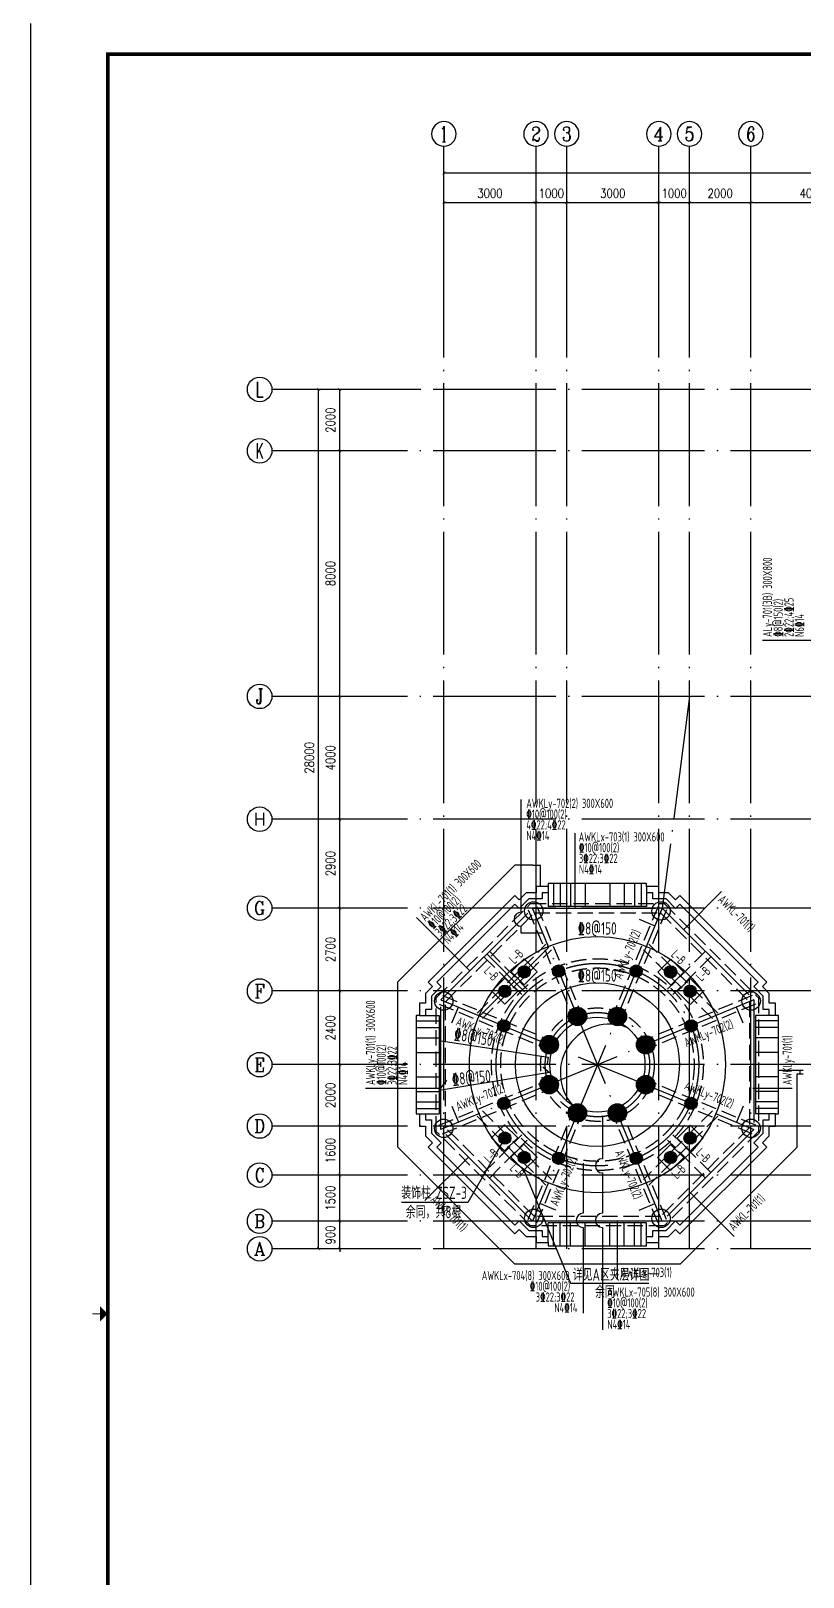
# Model space of a CAD drawing. Header units: millimetres. Extents: x 2998490 to 15040601, y 444546 to 7822218.
# Drawn here: x 14124817 to 14149969, y 7435141 to 7485518 of the extents above; entities that cross this region are included whole.
import ezdxf
from ezdxf.enums import TextEntityAlignment as Align

# ---------------------------------------------------------------- set-up
doc = ezdxf.new("R2010")
doc.units = ezdxf.units.MM
doc.header["$LTSCALE"] = 2000
doc.linetypes.add('DASH', pattern=[0.35, 0.25, -0.1])
doc.linetypes.add('DOTE', pattern=[2.42, 2, -0.2, 0.02, -0.2])
for name, color, linetype in [('3-AXIS', 3, 'Continuous'), ('3-AXIS_TEXT', 7, 'Continuous'), ('3-ban', 84, 'Continuous'), ('3-column-DOWN', 232, 'Continuous'), ('3-COLUMN-UP', 2, 'Continuous'), ('3-HATCH', 8, 'Continuous'), ('3-liang-rein-X', 54, 'Continuous'), ('3-liang-rein-Y', 130, 'Continuous'), ('3-liang-R截面-X', 50, 'Continuous'), ('3-liang-R截面-Y', 70, 'Continuous'), ('3-liang-s-1', 44, 'Continuous'), ('3-liang-xu', 120, 'DASH'), ('3-装饰线脚', 7, 'Continuous'), ('AXIS', 3, 'Continuous'), ('AXIS_TEXT', 7, 'Continuous'), ('DOTE', 9, 'DOTE'), ('图框', 7, 'Continuous')]:
    doc.layers.add(name, color=color, linetype=linetype)
doc.styles.add('_TCH_AXIS', font='COMPLEX', dxfattribs={"bigfont": 'GBCBIG'})
doc.styles.add('COMPLEX', font='COMPLEX')
doc.styles.add('DIM_FONT', font='SIMPLEX', dxfattribs={"width": 0.8, "bigfont": 'HZTXT'})
doc.styles.add('TSSD_Rein', font='Tssdeng.shx', dxfattribs={"width": 0.7, "bigfont": 'hztxt.shx'})
doc.dimstyles.new('DIMN100', dxfattribs={"dimtxt": 300, "dimasz": 100, "dimexe": 250, "dimexo": 300, "dimgap": 150, "dimtad": 1, "dimdec": 0, "dimzin": 0, "dimdsep": 46, "dimtxsty": 'DIM_FONT', "dimblk": 'ARCHTICK', "dimcen": 0.09, "dimclrt": 7, "dimazin": 2, "dimtfac": 1, "dimtdec": 0, "dimtix": 1, "dimtmove": 2, "dimatfit": 3, "dimldrblk": 'ARCHTICK', "dimfxl": 0, "dimtolj": 1, "dimtzin": 0, "dimarcsym": 0})

# ---------------------------------------------------------------- blocks, each defined once
blk = doc.blocks.new('TJAD_TK_A0')
at = {"layer": '图框'}
blk.add_line((973, -441.7), (973, 399.3), dxfattribs=at)
at = {"layer": '图框', "const_width": 1.2}
blk.add_lwpolyline([(2152, -431.7), (2152, 389.3), (998, 389.3), (998, -431.7)], close=True, dxfattribs=at)
at = {"layer": '图框', "const_width": 0.3}
blk.add_lwpolyline([(995.5, -21.2), (993, -21.2)], dxfattribs=at)
at = {"layer": '图框'}
blk.add_solid([(995.5, -23.7), (995.5, -18.7), (998, -21.2)], dxfattribs=at)
blk = doc.blocks.new('_ArchTick')
at = {"color": 0, "linetype": 'ByBlock', "const_width": 0.15}
blk.add_lwpolyline([(-0.5, -0.5), (0.5, 0.5)], dxfattribs=at)
blk = doc.blocks.new('*D532')
at = {"layer": 'AXIS', "color": 0, "lineweight": -2}
for p, q in [((14134875, 7446737), (14134875, 7446837)), ((14136576, 7446737), (14134625, 7446737)), ((14134875, 7445837), (14134875, 7446737)), ((14136576, 7445837), (14134625, 7445837)), ((14134875, 7445837), (14134875, 7445737))]:
    blk.add_line(p, q, dxfattribs=at)
at = {"layer": 'Defpoints', "color": 0}
for p in [(14134875, 7446737), (14136876, 7446737), (14136876, 7445837)]:
    blk.add_point(p, dxfattribs=at)
at = {"layer": 'AXIS', "color": 0, "lineweight": -2, "xscale": 100, "yscale": 100, "zscale": 100}
for p, rotation in [((14134875, 7446737), 270), ((14134875, 7445837), 90)]:
    blk.add_blockref('_ArchTick', p, dxfattribs=dict(at, rotation=rotation))
at = {"layer": 'AXIS', "color": 7, "insert": (14134575, 7446287), "char_height": 300, "attachment_point": 5, "rotation": 90, "style": 'DIM_FONT'}
blk.add_mtext('\\A1;900', dxfattribs=at)
blk = doc.blocks.new('*D533')
at = {"layer": 'AXIS', "color": 0, "lineweight": -2}
for p, q in [((14136576, 7448237), (14134625, 7448237)), ((14134875, 7446737), (14134875, 7448237)), ((14136576, 7446737), (14134625, 7446737))]:
    blk.add_line(p, q, dxfattribs=at)
at = {"layer": 'Defpoints', "color": 0}
for p in [(14134875, 7448237), (14136876, 7448237), (14136876, 7446737)]:
    blk.add_point(p, dxfattribs=at)
at = {"layer": 'AXIS', "color": 0, "lineweight": -2, "xscale": 100, "yscale": 100, "zscale": 100}
for p, rotation in [((14134875, 7448237), 90), ((14134875, 7446737), 270)]:
    blk.add_blockref('_ArchTick', p, dxfattribs=dict(at, rotation=rotation))
at = {"layer": 'AXIS', "color": 7, "insert": (14134575, 7447487), "char_height": 300, "attachment_point": 5, "rotation": 90, "style": 'DIM_FONT'}
blk.add_mtext('\\A1;1500', dxfattribs=at)
blk = doc.blocks.new('*D534')
at = {"layer": 'AXIS', "color": 0, "lineweight": -2}
for p, q in [((14136576, 7449837), (14134625, 7449837)), ((14134875, 7448237), (14134875, 7449837)), ((14136576, 7448237), (14134625, 7448237))]:
    blk.add_line(p, q, dxfattribs=at)
at = {"layer": 'Defpoints', "color": 0}
for p in [(14134875, 7449837), (14136876, 7449837), (14136876, 7448237)]:
    blk.add_point(p, dxfattribs=at)
at = {"layer": 'AXIS', "color": 0, "lineweight": -2, "xscale": 100, "yscale": 100, "zscale": 100}
for p, rotation in [((14134875, 7449837), 90), ((14134875, 7448237), 270)]:
    blk.add_blockref('_ArchTick', p, dxfattribs=dict(at, rotation=rotation))
at = {"layer": 'AXIS', "color": 7, "insert": (14134575, 7449037), "char_height": 300, "attachment_point": 5, "rotation": 90, "style": 'DIM_FONT'}
blk.add_mtext('\\A1;1600', dxfattribs=at)
blk = doc.blocks.new('*D535')
at = {"layer": 'AXIS', "color": 0, "lineweight": -2}
for p, q in [((14136576, 7451837), (14134625, 7451837)), ((14134875, 7449837), (14134875, 7451837)), ((14136576, 7449837), (14134625, 7449837))]:
    blk.add_line(p, q, dxfattribs=at)
at = {"layer": 'Defpoints', "color": 0}
for p in [(14134875, 7451837), (14136876, 7451837), (14136876, 7449837)]:
    blk.add_point(p, dxfattribs=at)
at = {"layer": 'AXIS', "color": 0, "lineweight": -2, "xscale": 100, "yscale": 100, "zscale": 100}
for p, rotation in [((14134875, 7451837), 90), ((14134875, 7449837), 270)]:
    blk.add_blockref('_ArchTick', p, dxfattribs=dict(at, rotation=rotation))
at = {"layer": 'AXIS', "color": 7, "insert": (14134575, 7450837), "char_height": 300, "attachment_point": 5, "rotation": 90, "style": 'DIM_FONT'}
blk.add_mtext('\\A1;2000', dxfattribs=at)
blk = doc.blocks.new('*D536')
at = {"layer": 'AXIS', "color": 0, "lineweight": -2}
for p, q in [((14136576, 7454237), (14134625, 7454237)), ((14134875, 7451837), (14134875, 7454237)), ((14136576, 7451837), (14134625, 7451837))]:
    blk.add_line(p, q, dxfattribs=at)
at = {"layer": 'Defpoints', "color": 0}
for p in [(14134875, 7454237), (14136876, 7454237), (14136876, 7451837)]:
    blk.add_point(p, dxfattribs=at)
at = {"layer": 'AXIS', "color": 0, "lineweight": -2, "xscale": 100, "yscale": 100, "zscale": 100}
for p, rotation in [((14134875, 7454237), 90), ((14134875, 7451837), 270)]:
    blk.add_blockref('_ArchTick', p, dxfattribs=dict(at, rotation=rotation))
at = {"layer": 'AXIS', "color": 7, "insert": (14134575, 7453037), "char_height": 300, "attachment_point": 5, "rotation": 90, "style": 'DIM_FONT'}
blk.add_mtext('\\A1;2400', dxfattribs=at)
blk = doc.blocks.new('*D537')
at = {"layer": 'AXIS', "color": 0, "lineweight": -2}
for p, q in [((14136576, 7456937), (14134625, 7456937)), ((14134875, 7454237), (14134875, 7456937)), ((14136576, 7454237), (14134625, 7454237))]:
    blk.add_line(p, q, dxfattribs=at)
at = {"layer": 'Defpoints', "color": 0}
for p in [(14134875, 7456937), (14136876, 7456937), (14136876, 7454237)]:
    blk.add_point(p, dxfattribs=at)
at = {"layer": 'AXIS', "color": 0, "lineweight": -2, "xscale": 100, "yscale": 100, "zscale": 100}
for p, rotation in [((14134875, 7456937), 90), ((14134875, 7454237), 270)]:
    blk.add_blockref('_ArchTick', p, dxfattribs=dict(at, rotation=rotation))
at = {"layer": 'AXIS', "color": 7, "insert": (14134575, 7455587), "char_height": 300, "attachment_point": 5, "rotation": 90, "style": 'DIM_FONT'}
blk.add_mtext('\\A1;2700', dxfattribs=at)
blk = doc.blocks.new('*D538')
at = {"layer": 'AXIS', "color": 0, "lineweight": -2}
for p, q in [((14136576, 7459837), (14134625, 7459837)), ((14134875, 7456937), (14134875, 7459837)), ((14136576, 7456937), (14134625, 7456937))]:
    blk.add_line(p, q, dxfattribs=at)
at = {"layer": 'Defpoints', "color": 0}
for p in [(14134875, 7459837), (14136876, 7459837), (14136876, 7456937)]:
    blk.add_point(p, dxfattribs=at)
at = {"layer": 'AXIS', "color": 0, "lineweight": -2, "xscale": 100, "yscale": 100, "zscale": 100}
for p, rotation in [((14134875, 7459837), 90), ((14134875, 7456937), 270)]:
    blk.add_blockref('_ArchTick', p, dxfattribs=dict(at, rotation=rotation))
at = {"layer": 'AXIS', "color": 7, "insert": (14134575, 7458387), "char_height": 300, "attachment_point": 5, "rotation": 90, "style": 'DIM_FONT'}
blk.add_mtext('\\A1;2900', dxfattribs=at)
blk = doc.blocks.new('*D539')
at = {"layer": 'AXIS', "color": 0, "lineweight": -2}
for p, q in [((14136576, 7463837), (14134625, 7463837)), ((14134875, 7459837), (14134875, 7463837)), ((14136576, 7459837), (14134625, 7459837))]:
    blk.add_line(p, q, dxfattribs=at)
at = {"layer": 'Defpoints', "color": 0}
for p in [(14134875, 7463837), (14136876, 7463837), (14136876, 7459837)]:
    blk.add_point(p, dxfattribs=at)
at = {"layer": 'AXIS', "color": 0, "lineweight": -2, "xscale": 100, "yscale": 100, "zscale": 100}
for p, rotation in [((14134875, 7463837), 90), ((14134875, 7459837), 270)]:
    blk.add_blockref('_ArchTick', p, dxfattribs=dict(at, rotation=rotation))
at = {"layer": 'AXIS', "color": 7, "insert": (14134575, 7461837), "char_height": 300, "attachment_point": 5, "rotation": 90, "style": 'DIM_FONT'}
blk.add_mtext('\\A1;4000', dxfattribs=at)
blk = doc.blocks.new('*D540')
at = {"layer": 'AXIS', "color": 0, "lineweight": -2}
for p, q in [((14137488, 7473837), (14133937, 7473837)), ((14134187, 7445837), (14134187, 7473837)), ((14137488, 7445837), (14133937, 7445837))]:
    blk.add_line(p, q, dxfattribs=at)
at = {"layer": 'Defpoints', "color": 0}
for p in [(14134187, 7473837), (14137788, 7473837), (14137788, 7445837)]:
    blk.add_point(p, dxfattribs=at)
at = {"layer": 'AXIS', "color": 0, "lineweight": -2, "xscale": 100, "yscale": 100, "zscale": 100}
for p, rotation in [((14134187, 7473837), 90), ((14134187, 7445837), 270)]:
    blk.add_blockref('_ArchTick', p, dxfattribs=dict(at, rotation=rotation))
at = {"layer": 'AXIS', "color": 7, "insert": (14133887, 7461834), "char_height": 300, "attachment_point": 5, "rotation": 90, "style": 'DIM_FONT'}
blk.add_mtext('\\A1;28000', dxfattribs=at)
blk = doc.blocks.new('_AXISO')
blk.add_circle((0, 0), 0.5)
at = {"layer": '3-AXIS_TEXT', "style": 'COMPLEX', "width": 1.041667}
blk.add_attdef('A', text='', height=0.56, dxfattribs=at).set_placement((-0.25, -0.28), (0.25, -0.28), align=Align.FIT)
blk = doc.blocks.new('*D541')
at = {"layer": 'AXIS', "color": 0, "lineweight": -2}
for p, q in [((14136576, 7471837), (14134625, 7471837)), ((14134875, 7463837), (14134875, 7471837)), ((14136576, 7463837), (14134625, 7463837))]:
    blk.add_line(p, q, dxfattribs=at)
at = {"layer": 'Defpoints', "color": 0}
for p in [(14134875, 7471837), (14136876, 7471837), (14136876, 7463837)]:
    blk.add_point(p, dxfattribs=at)
at = {"layer": 'AXIS', "color": 0, "lineweight": -2, "xscale": 100, "yscale": 100, "zscale": 100}
for p, rotation in [((14134875, 7471837), 90), ((14134875, 7463837), 270)]:
    blk.add_blockref('_ArchTick', p, dxfattribs=dict(at, rotation=rotation))
at = {"layer": 'AXIS', "color": 7, "insert": (14134575, 7467837), "char_height": 300, "attachment_point": 5, "rotation": 90, "style": 'DIM_FONT'}
blk.add_mtext('\\A1;8000', dxfattribs=at)
blk = doc.blocks.new('*D542')
at = {"layer": 'AXIS', "color": 0, "lineweight": -2}
for p, q in [((14136576, 7473837), (14134625, 7473837)), ((14134875, 7471837), (14134875, 7473837)), ((14136576, 7471837), (14134625, 7471837))]:
    blk.add_line(p, q, dxfattribs=at)
at = {"layer": 'Defpoints', "color": 0}
for p in [(14134875, 7473837), (14136876, 7473837), (14136876, 7471837)]:
    blk.add_point(p, dxfattribs=at)
at = {"layer": 'AXIS', "color": 0, "lineweight": -2, "xscale": 100, "yscale": 100, "zscale": 100}
for p, rotation in [((14134875, 7473837), 90), ((14134875, 7471837), 270)]:
    blk.add_blockref('_ArchTick', p, dxfattribs=dict(at, rotation=rotation))
at = {"layer": 'AXIS', "color": 7, "insert": (14134575, 7472837), "char_height": 300, "attachment_point": 5, "rotation": 90, "style": 'DIM_FONT'}
blk.add_mtext('\\A1;2000', dxfattribs=at)
blk = doc.blocks.new('*D543')
at = {"layer": 'AXIS', "color": 0, "lineweight": -2}
for p, q in [((14138270, 7475769), (14138270, 7480177)), ((14141270, 7475769), (14141270, 7480177)), ((14138270, 7479927), (14141270, 7479927))]:
    blk.add_line(p, q, dxfattribs=at)
at = {"layer": 'Defpoints', "color": 0}
for p in [(14141270, 7479927), (14138270, 7475469), (14141270, 7475469)]:
    blk.add_point(p, dxfattribs=at)
at = {"layer": 'AXIS', "color": 0, "lineweight": -2, "xscale": 100, "yscale": 100, "zscale": 100, "rotation": 180}
blk.add_blockref('_ArchTick', (14138270, 7479927), dxfattribs=at)
at = {"layer": 'AXIS', "color": 0, "lineweight": -2, "xscale": 100, "yscale": 100, "zscale": 100}
blk.add_blockref('_ArchTick', (14141270, 7479927), dxfattribs=at)
at = {"layer": 'AXIS', "color": 7, "insert": (14139770, 7480227), "char_height": 300, "attachment_point": 5, "style": 'DIM_FONT'}
blk.add_mtext('\\A1;3000', dxfattribs=at)
blk = doc.blocks.new('*D544')
at = {"layer": 'AXIS', "color": 0, "lineweight": -2}
for p, q in [((14141270, 7475769), (14141270, 7480177)), ((14142270, 7475769), (14142270, 7480177)), ((14141270, 7479927), (14141170, 7479927)), ((14141270, 7479927), (14142270, 7479927)), ((14142270, 7479927), (14142370, 7479927))]:
    blk.add_line(p, q, dxfattribs=at)
at = {"layer": 'Defpoints', "color": 0}
for p in [(14142270, 7479927), (14141270, 7475469), (14142270, 7475469)]:
    blk.add_point(p, dxfattribs=at)
at = {"layer": 'AXIS', "color": 0, "lineweight": -2, "xscale": 100, "yscale": 100, "zscale": 100}
blk.add_blockref('_ArchTick', (14141270, 7479927), dxfattribs=at)
at = {"layer": 'AXIS', "color": 0, "lineweight": -2, "xscale": 100, "yscale": 100, "zscale": 100, "rotation": 180}
blk.add_blockref('_ArchTick', (14142270, 7479927), dxfattribs=at)
at = {"layer": 'AXIS', "color": 7, "insert": (14141770, 7480227), "char_height": 300, "attachment_point": 5, "style": 'DIM_FONT'}
blk.add_mtext('\\A1;1000', dxfattribs=at)
blk = doc.blocks.new('*D545')
at = {"layer": 'AXIS', "color": 0, "lineweight": -2}
for p, q in [((14142270, 7475769), (14142270, 7480177)), ((14145271, 7475769), (14145271, 7480177)), ((14142270, 7479927), (14145271, 7479927))]:
    blk.add_line(p, q, dxfattribs=at)
at = {"layer": 'Defpoints', "color": 0}
for p in [(14145271, 7479927), (14142270, 7475469), (14145271, 7475469)]:
    blk.add_point(p, dxfattribs=at)
at = {"layer": 'AXIS', "color": 0, "lineweight": -2, "xscale": 100, "yscale": 100, "zscale": 100, "rotation": 180}
blk.add_blockref('_ArchTick', (14142270, 7479927), dxfattribs=at)
at = {"layer": 'AXIS', "color": 0, "lineweight": -2, "xscale": 100, "yscale": 100, "zscale": 100}
blk.add_blockref('_ArchTick', (14145271, 7479927), dxfattribs=at)
at = {"layer": 'AXIS', "color": 7, "insert": (14143771, 7480227), "char_height": 300, "attachment_point": 5, "style": 'DIM_FONT'}
blk.add_mtext('\\A1;3000', dxfattribs=at)
blk = doc.blocks.new('*D546')
at = {"layer": 'AXIS', "color": 0, "lineweight": -2}
for p, q in [((14145271, 7475769), (14145271, 7480177)), ((14146270, 7475769), (14146270, 7480177)), ((14145271, 7479927), (14145171, 7479927)), ((14145271, 7479927), (14146270, 7479927)), ((14146270, 7479927), (14146370, 7479927))]:
    blk.add_line(p, q, dxfattribs=at)
at = {"layer": 'Defpoints', "color": 0}
for p in [(14146270, 7479927), (14145271, 7475469), (14146270, 7475469)]:
    blk.add_point(p, dxfattribs=at)
at = {"layer": 'AXIS', "color": 0, "lineweight": -2, "xscale": 100, "yscale": 100, "zscale": 100}
blk.add_blockref('_ArchTick', (14145271, 7479927), dxfattribs=at)
at = {"layer": 'AXIS', "color": 0, "lineweight": -2, "xscale": 100, "yscale": 100, "zscale": 100, "rotation": 180}
blk.add_blockref('_ArchTick', (14146270, 7479927), dxfattribs=at)
at = {"layer": 'AXIS', "color": 7, "insert": (14145771, 7480227), "char_height": 300, "attachment_point": 5, "style": 'DIM_FONT'}
blk.add_mtext('\\A1;1000', dxfattribs=at)
blk = doc.blocks.new('*D547')
at = {"layer": 'AXIS', "color": 0, "lineweight": -2}
for p, q in [((14146270, 7475769), (14146270, 7480177)), ((14148270, 7475769), (14148270, 7480177)), ((14146270, 7479927), (14148270, 7479927))]:
    blk.add_line(p, q, dxfattribs=at)
at = {"layer": 'Defpoints', "color": 0}
for p in [(14148270, 7479927), (14146270, 7475469), (14148270, 7475469)]:
    blk.add_point(p, dxfattribs=at)
at = {"layer": 'AXIS', "color": 0, "lineweight": -2, "xscale": 100, "yscale": 100, "zscale": 100, "rotation": 180}
blk.add_blockref('_ArchTick', (14146270, 7479927), dxfattribs=at)
at = {"layer": 'AXIS', "color": 0, "lineweight": -2, "xscale": 100, "yscale": 100, "zscale": 100}
blk.add_blockref('_ArchTick', (14148270, 7479927), dxfattribs=at)
at = {"layer": 'AXIS', "color": 7, "insert": (14147270, 7480227), "char_height": 300, "attachment_point": 5, "style": 'DIM_FONT'}
blk.add_mtext('\\A1;2000', dxfattribs=at)
blk = doc.blocks.new('*D548')
at = {"layer": 'AXIS', "color": 0, "lineweight": -2}
for p, q in [((14148270, 7475769), (14148270, 7480177)), ((14152270, 7475769), (14152270, 7480177)), ((14148270, 7479927), (14152270, 7479927))]:
    blk.add_line(p, q, dxfattribs=at)
at = {"layer": 'Defpoints', "color": 0}
for p in [(14152270, 7479927), (14148270, 7475469), (14152270, 7475469)]:
    blk.add_point(p, dxfattribs=at)
at = {"layer": 'AXIS', "color": 0, "lineweight": -2, "xscale": 100, "yscale": 100, "zscale": 100, "rotation": 180}
blk.add_blockref('_ArchTick', (14148270, 7479927), dxfattribs=at)
at = {"layer": 'AXIS', "color": 0, "lineweight": -2, "xscale": 100, "yscale": 100, "zscale": 100}
blk.add_blockref('_ArchTick', (14152270, 7479927), dxfattribs=at)
at = {"layer": 'AXIS', "color": 7, "insert": (14150270, 7480227), "char_height": 300, "attachment_point": 5, "style": 'DIM_FONT'}
blk.add_mtext('\\A1;4000', dxfattribs=at)
blk = doc.blocks.new('*D557')
at = {"layer": 'AXIS', "color": 0, "lineweight": -2}
for p, q in [((14138270, 7476070), (14138270, 7481142)), ((14214520, 7476070), (14214520, 7481142)), ((14138270, 7480892), (14214520, 7480892))]:
    blk.add_line(p, q, dxfattribs=at)
at = {"layer": 'Defpoints', "color": 0}
for p in [(14214520, 7480892), (14138270, 7475770), (14214520, 7475770)]:
    blk.add_point(p, dxfattribs=at)
at = {"layer": 'AXIS', "color": 0, "lineweight": -2, "xscale": 100, "yscale": 100, "zscale": 100, "rotation": 180}
blk.add_blockref('_ArchTick', (14138270, 7480892), dxfattribs=at)
at = {"layer": 'AXIS', "color": 0, "lineweight": -2, "xscale": 100, "yscale": 100, "zscale": 100}
blk.add_blockref('_ArchTick', (14214520, 7480892), dxfattribs=at)
at = {"layer": 'AXIS', "color": 7, "insert": (14180271, 7481192), "char_height": 300, "attachment_point": 5, "style": 'DIM_FONT'}
blk.add_mtext('\\A1;76250', dxfattribs=at)

msp = doc.modelspace()

# ---------------------------------------------------------------- hatches: boundary and pattern name
at = {"layer": '3-HATCH'}
h = msp.add_hatch(color=256, dxfattribs=at)
edge = h.paths.add_edge_path()
edge.add_arc((14140885, 7454858.6), 200, 0, 360)
h = msp.add_hatch(color=256, dxfattribs=at)
edge = h.paths.add_edge_path()
edge.add_arc((14142007.7, 7454885.5), 200, 0, 360)
h = msp.add_hatch(color=256, dxfattribs=at)
edge = h.paths.add_edge_path()
edge.add_arc((14144533.2, 7454885.6), 200, 0, 360)
h = msp.add_hatch(color=256, dxfattribs=at)
edge = h.paths.add_edge_path()
edge.add_arc((14145656, 7454858.6), 200, 0, 360)
h = msp.add_hatch(color=256, dxfattribs=at)
edge = h.paths.add_edge_path()
edge.add_arc((14140254, 7454228.9), 200, 0, 360)
h = msp.add_hatch(color=256, dxfattribs=at)
edge = h.paths.add_edge_path()
edge.add_arc((14146287.1, 7454228.9), 200, 0, 360)
h = msp.add_hatch(color=256, dxfattribs=at)
edge = h.paths.add_edge_path()
edge.add_arc((14142620.2, 7453406.7), 300, 0, 360)
h = msp.add_hatch(color=256, dxfattribs=at)
edge = h.paths.add_edge_path()
edge.add_arc((14143920.9, 7453406.8), 300, 0, 360)
h = msp.add_hatch(color=256, dxfattribs=at)
edge = h.paths.add_edge_path()
edge.add_arc((14140220.9, 7453098.7), 200, 0, 360)
h = msp.add_hatch(color=256, dxfattribs=at)
edge = h.paths.add_edge_path()
edge.add_arc((14146319.2, 7453100), 200, 0, 360)
h = msp.add_hatch(color=256, dxfattribs=at)
edge = h.paths.add_edge_path()
edge.add_arc((14141699.3, 7452487.5), 300, 0, 360)
h = msp.add_hatch(color=256, dxfattribs=at)
edge = h.paths.add_edge_path()
edge.add_arc((14144841.5, 7452486.6), 300, 0, 360)
h = msp.add_hatch(color=256, dxfattribs=at)
edge = h.paths.add_edge_path()
edge.add_arc((14141699.1, 7451185.3), 300, 0, 360)
h = msp.add_hatch(color=256, dxfattribs=at)
edge = h.paths.add_edge_path()
edge.add_arc((14144841.7, 7451184.9), 300, 0, 360)
h = msp.add_hatch(color=256, dxfattribs=at)
edge = h.paths.add_edge_path()
edge.add_arc((14140220.7, 7450573.6), 200, 0, 360)
h = msp.add_hatch(color=256, dxfattribs=at)
edge = h.paths.add_edge_path()
edge.add_arc((14142619.9, 7450264.5), 300, 0, 360)
h = msp.add_hatch(color=256, dxfattribs=at)
edge = h.paths.add_edge_path()
edge.add_arc((14143921.8, 7450264.4), 300, 0, 360)
h = msp.add_hatch(color=256, dxfattribs=at)
edge = h.paths.add_edge_path()
edge.add_arc((14146320.1, 7450573.9), 200, 0, 360)
h = msp.add_hatch(color=256, dxfattribs=at)
edge = h.paths.add_edge_path()
edge.add_arc((14140254, 7449444.4), 200, 0, 360)
h = msp.add_hatch(color=256, dxfattribs=at)
edge = h.paths.add_edge_path()
edge.add_arc((14146287.1, 7449444.4), 200, 0, 360)
h = msp.add_hatch(color=256, dxfattribs=at)
edge = h.paths.add_edge_path()
edge.add_arc((14140885, 7448814.8), 200, 0, 360)
h = msp.add_hatch(color=256, dxfattribs=at)
edge = h.paths.add_edge_path()
edge.add_arc((14142007, 7448786.8), 200, 0, 360)
h = msp.add_hatch(color=256, dxfattribs=at)
edge = h.paths.add_edge_path()
edge.add_arc((14144533.7, 7448786.7), 200, 0, 360)
h = msp.add_hatch(color=256, dxfattribs=at)
edge = h.paths.add_edge_path()
edge.add_arc((14145656, 7448814.8), 200, 0, 360)

# ---------------------------------------------------------------- linework, layer by layer
at = {"layer": '3-AXIS', "color": 15, "linetype": 'DOTE'}
for p, q in [((14138270.3, 7445836.7), (14138270.3, 7475768.9)), ((14141269.9, 7445836.7), (14141269.9, 7475768.9)), ((14142270.3, 7445836.7), (14142270.3, 7475768.9)), ((14145270.8, 7445836.7), (14145270.8, 7475768.9)), ((14146270.3, 7445836.7), (14146270.3, 7475768.9)), ((14148270.3, 7445836.7), (14148270.3, 7475768.9)), ((14214520.3, 7473836.7), (14134833, 7473836.7)), ((14214520.3, 7471836.7), (14134833, 7471836.7)), ((14214520.3, 7463836.7), (14134833, 7463836.7)), ((14146270.3, 7463836.7), (14145382.3, 7456936.1)), ((14214520.3, 7459836.7), (14134833, 7459836.7)), ((14214520.3, 7456936.7), (14134833, 7456936.7)), ((14214520.3, 7454236.7), (14134833, 7454236.7)), ((14214520.3, 7451836.7), (14134833, 7451836.7)), ((14214520.3, 7449836.7), (14134833, 7449836.7)), ((14214520.3, 7448236.7), (14134833, 7448236.7)), ((14214520.3, 7446736.7), (14134833, 7446736.7)), ((14214520.3, 7445836.7), (14134833, 7445836.7))]:
    msp.add_line(p, q, dxfattribs=at)
at = {"layer": '3-ban'}
for p, q in [((14140254, 7449444.4), (14139043.9, 7447350.5)), ((14140878.3, 7448395.9), (14142388.6, 7444717.3)), ((14139043.9, 7447350.5), (14136889.5, 7447350.5)), ((14142388.6, 7444717.3), (14144949.2, 7444717.3))]:
    msp.add_line(p, q, dxfattribs=at)
at = {"layer": '3-ban', "color": 1}
for points in [[(14138120.5, 7452236.9), (14138177.6, 7452611.7), (14141666.3, 7452080.8), (14141633.5, 7451865.1)], [(14141497.5, 7451765.3), (14141709.3, 7451582.6), (14138120.5, 7450998.6), (14138365, 7451326.5)]]:
    msp.add_lwpolyline(points, dxfattribs=at)
for radius in [4171, 2671]:
    msp.add_circle((14143270.5, 7451836.7), radius, dxfattribs=at)
at = {"layer": '3-column-DOWN'}
for centre in [(14141196.3, 7456844.3), (14145344.8, 7456844.3), (14138262.9, 7453910.9), (14148278.1, 7453910.9), (14138262.9, 7449762.5), (14148278.1, 7449762.5), (14141196.3, 7446829.1), (14145344.8, 7446829.1)]:
    msp.add_circle(centre, 300, dxfattribs=at)
at = {"layer": '3-COLUMN-UP'}
for centre, radius in [((14142007.7, 7454885.5), 200), ((14144533.2, 7454885.6), 200), ((14142620.2, 7453406.7), 300), ((14143920.9, 7453406.8), 300), ((14140220.9, 7453098.7), 200), ((14146319.2, 7453100), 200), ((14141699.3, 7452487.5), 300), ((14144841.5, 7452486.6), 300), ((14141699.1, 7451185.3), 300), ((14144841.7, 7451184.9), 300), ((14140220.7, 7450573.6), 200), ((14142619.9, 7450264.5), 300), ((14143921.8, 7450264.4), 300), ((14146320.1, 7450573.9), 200), ((14142007, 7448786.8), 200), ((14144533.7, 7448786.7), 200)]:
    msp.add_circle(centre, radius, dxfattribs=at)
at = {"layer": '3-liang-R截面-X'}
for p, q in [((14142537.7, 7459375.1), (14142537.7, 7456939.4)), ((14143433.4, 7450124.9), (14143433.4, 7448771.1)), ((14142810.7, 7448627.8), (14142810.7, 7446994.2)), ((14143433.4, 7448309.4), (14143433.4, 7446994.2)), ((14142810.7, 7446532.5), (14142810.7, 7443737.8)), ((14143433.4, 7446532.5), (14143433.4, 7443197.1)), ((14143914.8, 7446711.4), (14143914.8, 7444839.9))]:
    msp.add_line(p, q, dxfattribs=at)
for centre in [(14143433.4, 7448540.3), (14142810.7, 7446763.3), (14143433.4, 7446763.3)]:
    msp.add_arc(centre, 230.9, 90, 270, dxfattribs=at)
at = {"layer": '3-liang-R截面-Y'}
for p, q in [((14148648.5, 7465670.5), (14150966.5, 7465670.5)), ((14140786, 7456805.5), (14140786, 7460471.2)), ((14147316.3, 7457473.8), (14146081.1, 7456238.6)), ((14137373.8, 7456631), (14139113.1, 7454891.7)), ((14144628.5, 7456574.9), (14145144.6, 7456361.1)), ((14140786, 7456125.5), (14140786, 7456343.8)), ((14141494, 7456125.5), (14140786, 7456125.5)), ((14138532.3, 7453194.6), (14138746.1, 7453710.8)), ((14148014, 7453189.4), (14147800.2, 7453705.5)), ((14135721, 7451070.2), (14138170.5, 7451070.2)), ((14148332.4, 7451070.2), (14149614.4, 7451070.2)), ((14138532.3, 7450478.8), (14138746.1, 7449962.6)), ((14148014, 7450484), (14147800.2, 7449967.9)), ((14139071.2, 7448823.6), (14137653.1, 7447405.5)), ((14146306.6, 7447660.3), (14147724.3, 7446242.6)), ((14141912.6, 7447098.5), (14141396.5, 7447312.3)), ((14144628.5, 7447098.5), (14145144.6, 7447312.3))]:
    msp.add_line(p, q, dxfattribs=at)
msp.add_arc((14140786, 7456574.6), 230.9, 90, 270, dxfattribs=at)
at = {"layer": '3-liang-s-1'}
for p, q in [((14136769.1, 7454530.3), (14140575.9, 7458337.1)), ((14141170.3, 7458337.1), (14140575.9, 7458337.1)), ((14141170.3, 7458337.1), (14141420.3, 7458337.1)), ((14141420.3, 7457636.7), (14141420.3, 7458337.1)), ((14141670.5, 7457636.7), (14141670.5, 7456986.7)), ((14141845, 7457736.7), (14141845, 7456986.7)), ((14142057.7, 7457736.7), (14142057.7, 7456986.7)), ((14142398.1, 7457736.7), (14142398.1, 7456986.7)), ((14142870.3, 7457736.7), (14142870.3, 7456986.7)), ((14143670.7, 7457736.7), (14143670.7, 7456986.7)), ((14144143, 7457736.7), (14144143, 7456986.7)), ((14144483.4, 7457736.7), (14144483.4, 7456986.7)), ((14144696.1, 7457736.7), (14144696.1, 7456986.7)), ((14144870.5, 7457636.7), (14144870.5, 7456986.7)), ((14144870.5, 7456986.7), (14141670.5, 7456986.7)), ((14136769.1, 7449145.5), (14136769.1, 7454530.3)), ((14137470.5, 7453436.7), (14138120.5, 7453436.7)), ((14138120.5, 7453436.7), (14138120.5, 7450236.7)), ((14149070.5, 7453436.7), (14148420.5, 7453436.7)), ((14148420.5, 7453436.7), (14148420.5, 7450236.7)), ((14137370.5, 7453262.2), (14138120.5, 7453262.2)), ((14137370.5, 7453049.5), (14138120.5, 7453049.5)), ((14149170.5, 7453262.2), (14148420.5, 7453262.2)), ((14149170.5, 7453049.5), (14148420.5, 7453049.5)), ((14137370.5, 7452709.1), (14138120.5, 7452709.1)), ((14149170.5, 7452709.1), (14148420.5, 7452709.1)), ((14137370.5, 7452236.9), (14138120.5, 7452236.9)), ((14149170.5, 7452236.9), (14148420.5, 7452236.9)), ((14137370.5, 7451436.5), (14138120.5, 7451436.5)), ((14149170.5, 7451436.5), (14148420.5, 7451436.5)), ((14149170.5, 7451656.7), (14149870.3, 7451656.7)), ((14149771.9, 7451536.7), (14149870.3, 7451536.7)), ((14149771.9, 7449145.9), (14149771.9, 7451536.7)), ((14149870.3, 7451536.7), (14149870.3, 7451656.7)), ((14149870.3, 7451656.7), (14149968.7, 7451656.7)), ((14149870.3, 7451536.7), (14149968.7, 7451536.7)), ((14137370.5, 7450964.2), (14138120.5, 7450964.2)), ((14149170.5, 7450964.2), (14148420.5, 7450964.2)), ((14137370.5, 7450623.9), (14138120.5, 7450623.9)), ((14137370.5, 7450411.1), (14138120.5, 7450411.1)), ((14149170.5, 7450623.9), (14148420.5, 7450623.9)), ((14149170.5, 7450411.1), (14148420.5, 7450411.1)), ((14137470.5, 7450236.7), (14138120.5, 7450236.7)), ((14149070.5, 7450236.7), (14148420.5, 7450236.7)), ((14149771.9, 7449145.9), (14149771.9, 7450336.7)), ((14140577.9, 7445336.7), (14136769.1, 7449145.5)), ((14149771.9, 7449145.9), (14145962.7, 7445336.7)), ((14141670.5, 7446036.7), (14141670.5, 7446686.7)), ((14144870.5, 7446686.7), (14141670.5, 7446686.7)), ((14141845, 7445936.7), (14141845, 7446686.7)), ((14142057.7, 7445936.7), (14142057.7, 7446686.7)), ((14142398.1, 7445936.7), (14142398.1, 7446686.7)), ((14142870.3, 7445936.7), (14142870.3, 7446686.7)), ((14143670.7, 7445936.7), (14143670.7, 7446686.7)), ((14144143, 7445936.7), (14144143, 7446686.7)), ((14144483.4, 7445936.7), (14144483.4, 7446686.7)), ((14144696.1, 7445936.7), (14144696.1, 7446686.7)), ((14144870.5, 7446036.7), (14144870.5, 7446686.7)), ((14145962.7, 7445336.7), (14140577.9, 7445336.7))]:
    msp.add_line(p, q, dxfattribs=at)
msp.add_lwpolyline([(14148870.5, 7454156.3), (14148644.5, 7454382.3), (14148786, 7454523.7), (14145957.5, 7457352.1), (14145816.1, 7457210.7), (14145590.1, 7457436.7), (14145270.5, 7457436.7), (14145270.5, 7457636.7), (14144870.5, 7457636.7), (14144870.5, 7457736.7), (14141670.5, 7457736.7), (14141670.5, 7457636.7), (14141270.5, 7457636.7), (14141270.5, 7457436.7), (14140950.9, 7457436.7), (14140724.9, 7457210.7), (14140583.5, 7457352.1), (14137755.1, 7454523.7), (14137896.5, 7454382.3), (14137670.5, 7454156.3), (14137670.5, 7453836.7), (14137470.5, 7453836.7), (14137470.5, 7453436.7), (14137370.5, 7453436.7), (14137370.5, 7450236.7), (14137470.5, 7450236.7), (14137470.5, 7449836.7), (14137670.5, 7449836.7), (14137670.5, 7449517.1), (14137896.5, 7449291.1), (14137755.1, 7449149.7), (14140583.5, 7446321.3), (14140724.9, 7446462.7), (14140950.9, 7446236.7), (14141270.5, 7446236.7), (14141270.5, 7446036.7), (14141670.5, 7446036.7), (14141670.5, 7445936.7), (14144870.5, 7445936.7), (14144870.5, 7446036.7), (14145270.5, 7446036.7), (14145270.5, 7446236.7), (14145590.1, 7446236.7), (14145816.1, 7446462.7), (14145957.5, 7446321.3), (14148786, 7449149.7), (14148644.5, 7449291.1), (14148870.5, 7449517.1), (14148870.5, 7449836.7), (14149070.5, 7449836.7), (14149070.5, 7450236.7), (14149170.5, 7450236.7), (14149170.5, 7453436.7), (14149070.5, 7453436.7), (14149070.5, 7453836.7), (14148870.5, 7453836.7)], close=True, dxfattribs=at)
for points in [[(14141670.5, 7457436.7), (14141470.5, 7457436.7), (14141470.5, 7457236.7), (14141033.8, 7457236.7), (14140724.9, 7456927.9), (14140583.5, 7457069.3), (14138037.9, 7454523.7), (14138179.4, 7454382.3), (14137870.5, 7454073.4), (14137870.5, 7453636.7), (14137670.5, 7453636.7), (14137670.5, 7453436.7)], [(14148870.5, 7453436.7), (14148870.5, 7453636.7), (14148670.5, 7453636.7), (14148670.5, 7454073.4), (14148361.7, 7454382.3), (14148503.1, 7454523.7), (14145957.5, 7457069.3), (14145816.1, 7456927.9), (14145507.3, 7457236.7), (14145070.5, 7457236.7), (14145070.5, 7457436.7), (14144870.5, 7457436.7)], [(14137670.5, 7450236.7), (14137670.5, 7450036.7), (14137870.5, 7450036.7), (14137870.5, 7449599.9), (14138179.4, 7449291.1), (14138037.9, 7449149.7), (14140583.5, 7446604.1), (14140724.9, 7446745.5), (14141033.8, 7446436.7), (14141470.5, 7446436.7), (14141470.5, 7446236.7), (14141670.5, 7446236.7)], [(14144870.5, 7446236.7), (14145070.5, 7446236.7), (14145070.5, 7446436.7), (14145507.3, 7446436.7), (14145816.1, 7446745.5), (14145957.5, 7446604.1), (14148503.1, 7449149.7), (14148361.7, 7449291.1), (14148670.5, 7449599.9), (14148670.5, 7450036.7), (14148870.5, 7450036.7), (14148870.5, 7450236.7)]]:
    msp.add_lwpolyline(points, dxfattribs=at)
at = {"layer": '3-liang-s-1', "color": 2}
for points in [[(14140885, 7454434.3), (14141309.3, 7454858.6), (14140885, 7455282.9), (14140460.8, 7454858.6)], [(14145238.5, 7454853.3), (14145662.8, 7454429), (14146087, 7454853.3), (14145662.8, 7455277.5)], [(14140254, 7453804.7), (14140678.2, 7454228.9), (14140254, 7454653.2), (14139829.7, 7454228.9)], [(14145868.2, 7454222.2), (14146292.4, 7453797.9), (14146716.7, 7454222.2), (14146292.4, 7454646.5)], [(14140672.9, 7449451.2), (14140248.6, 7449875.5), (14139824.4, 7449451.2), (14140248.6, 7449026.9)], [(14146287.1, 7449868.7), (14145862.8, 7449444.4), (14146287.1, 7449020.2), (14146711.4, 7449444.4)], [(14141302.6, 7448820.1), (14140878.3, 7449244.4), (14140454, 7448820.1), (14140878.3, 7448395.9)], [(14145656, 7449239.1), (14145231.8, 7448814.8), (14145656, 7448390.5), (14146080.3, 7448814.8)]]:
    msp.add_lwpolyline(points, close=True, dxfattribs=at)
at = {"layer": '3-liang-s-1'}
msp.add_circle((14143270.5, 7451836.7), 1549.5, dxfattribs=at)
msp.add_arc((14143652, 7451566.6), 1589.5, 68.08888, 221.31457, dxfattribs=at)
at = {"layer": '3-liang-xu'}
for p, q in [((14141296.7, 7456994), (14142758.4, 7453464.1)), ((14145244.4, 7456994), (14143782.6, 7453464.1)), ((14141019.5, 7456879.2), (14142481.3, 7453349.3)), ((14145521.6, 7456879.2), (14144059.8, 7453349.3)), ((14139348.4, 7453513.1), (14141594.2, 7455758.6)), ((14139525.2, 7453336.3), (14141771, 7455581.8)), ((14139752.1, 7455530.6), (14140987.1, 7454295.5)), ((14147015.9, 7453336.3), (14144770.1, 7455581.8)), ((14147192.6, 7453513.1), (14144946.9, 7455758.6)), ((14146789, 7455530.6), (14145554, 7454295.5)), ((14139575.3, 7455353.9), (14140810.3, 7454118.8)), ((14146965.8, 7455353.9), (14145730.8, 7454118.8)), ((14138227.9, 7454087.8), (14141880.3, 7452574.9)), ((14148313.1, 7454087.8), (14144660.7, 7452574.9)), ((14138113.1, 7453810.6), (14141649.1, 7452346)), ((14148427.9, 7453810.6), (14144892, 7452346)), ((14138113.1, 7449862.8), (14141649.1, 7451327.4)), ((14138227.9, 7449585.6), (14141880.3, 7451098.5)), ((14148313.1, 7449585.6), (14144660.7, 7451098.5)), ((14148427.9, 7449862.8), (14144892, 7451327.4)), ((14139348.4, 7450160.3), (14141594.2, 7447914.8)), ((14139525.2, 7450337.1), (14141771, 7448091.6)), ((14141019.5, 7446794.2), (14142481.3, 7450324)), ((14141296.7, 7446679.4), (14142758.4, 7450209.3)), ((14145244.4, 7446679.4), (14143782.6, 7450209.3)), ((14145521.6, 7446794.2), (14144059.8, 7450324)), ((14147015.9, 7450337.1), (14144770.1, 7448091.6)), ((14147192.6, 7450160.3), (14144946.9, 7447914.8)), ((14139575.3, 7448319.5), (14140810.3, 7449554.6)), ((14139752.1, 7448142.7), (14140987.1, 7449377.9)), ((14146789, 7448142.7), (14145554, 7449377.9)), ((14146965.8, 7448319.5), (14145730.8, 7449554.6))]:
    msp.add_line(p, q, dxfattribs=at)
for points in [[(14148520.5, 7454011.3), (14148520.5, 7449662.1), (14145445.2, 7446586.7), (14141095.9, 7446586.7), (14138020.5, 7449662.1), (14138020.5, 7454011.3), (14141095.9, 7457086.7), (14145445.2, 7457086.7)], [(14148220.5, 7453887), (14148220.5, 7449786.3), (14145320.9, 7446886.7), (14141220.2, 7446886.7), (14138320.5, 7449786.3), (14138320.5, 7453887), (14141220.2, 7456786.7), (14145320.9, 7456786.7)]]:
    msp.add_lwpolyline(points, close=True, dxfattribs=at)
for radius in [3450.4, 3150.4, 1849.5]:
    msp.add_circle((14143270.5, 7451836.7), radius, dxfattribs=at)
at = {"layer": '3-装饰线脚'}
for centre in [(14140885, 7454858.6), (14145656, 7454858.6), (14140254, 7454228.9), (14146287.1, 7454228.9), (14140254, 7449444.4), (14146287.1, 7449444.4), (14140885, 7448814.8), (14145656, 7448814.8)]:
    msp.add_circle(centre, 200, dxfattribs=at)
at = {"layer": 'AXIS'}
for p, q in [((14138270.3, 7475468.9), (14138270.3, 7481763.1)), ((14141269.9, 7475468.9), (14141269.9, 7481763.1)), ((14142270.3, 7475468.9), (14142270.3, 7481763.1)), ((14145270.8, 7475468.9), (14145270.8, 7481763.1)), ((14146270.3, 7475468.9), (14146270.3, 7481763.1)), ((14148270.3, 7475468.9), (14148270.3, 7481763.1)), ((14136943.3, 7473836.7), (14132667.5, 7473836.7)), ((14136943.3, 7471836.7), (14132667.5, 7471836.7)), ((14136943.3, 7463836.7), (14132667.5, 7463836.7)), ((14136943.3, 7459836.7), (14132667.5, 7459836.7)), ((14136943.3, 7456937.1), (14132667.5, 7456937.1)), ((14136943.3, 7454236.7), (14132667.5, 7454236.7)), ((14136943.3, 7451836.7), (14132667.5, 7451836.7)), ((14136943.3, 7449836.7), (14132667.5, 7449836.7)), ((14136943.3, 7448236.7), (14132667.5, 7448236.7)), ((14136943.3, 7446736.7), (14132667.5, 7446736.7)), ((14136943.3, 7445836.7), (14132667.5, 7445836.7))]:
    msp.add_line(p, q, dxfattribs=at)
at = {"layer": 'DOTE'}
for p, q in [((14145383, 7456936.7), (14141158, 7446736.7)), ((14145383, 7446736.7), (14141158, 7456936.7)), ((14139436.8, 7453424.7), (14141682.6, 7455670.2)), ((14139663.7, 7455442.2), (14140898.7, 7454207.1)), ((14148370.5, 7453949.2), (14138170.5, 7449724.2)), ((14138170.5, 7453949.2), (14148370.5, 7449724.2))]:
    msp.add_line(p, q, dxfattribs=at)
msp.add_lwpolyline([(14148370.5, 7453949.2), (14148370.5, 7449724.2), (14145383, 7446736.7), (14141158, 7446736.7), (14138170.5, 7449724.2), (14138170.5, 7453949.2), (14141158, 7456936.7), (14145383, 7456936.7)], close=True, dxfattribs=at)
for radius in [3300.4, 1699.5]:
    msp.add_circle((14143270.5, 7451836.7), radius, dxfattribs=at)

# ---------------------------------------------------------------- block references
at = {"layer": 'AXIS'}
ref = msp.add_blockref('_AXISO', (14138270.3, 7482163.1), dxfattribs=dict(at, xscale=-800, yscale=800, zscale=800, rotation=180))
ref.add_attrib('A', '1', dxfattribs={"layer": 'AXIS_TEXT', "height": 514.7, "style": '_TCH_AXIS'}).set_placement((14138160, 7481905.8), (14138380.6, 7481905.8), align=Align.FIT)
ref = msp.add_blockref('_AXISO', (14141269.9, 7482163.1), dxfattribs=dict(at, xscale=-800, yscale=800, zscale=800, rotation=180))
ref.add_attrib('A', '2', dxfattribs={"layer": 'AXIS_TEXT', "height": 465.9, "style": '_TCH_AXIS'}).set_placement((14141114.6, 7481930.2), (14141425.2, 7481930.2), align=Align.FIT)
ref = msp.add_blockref('_AXISO', (14142270.3, 7482163.1), dxfattribs=dict(at, xscale=-800, yscale=800, zscale=800, rotation=180))
ref.add_attrib('A', '3', dxfattribs={"layer": 'AXIS_TEXT', "height": 465.9, "style": '_TCH_AXIS'}).set_placement((14142115, 7481930.2), (14142425.6, 7481930.2), align=Align.FIT)
ref = msp.add_blockref('_AXISO', (14145270.8, 7482163.1), dxfattribs=dict(at, xscale=-800, yscale=800, zscale=800, rotation=180))
ref.add_attrib('A', '4', dxfattribs={"layer": 'AXIS_TEXT', "height": 445.4, "style": '_TCH_AXIS'}).set_placement((14145101.1, 7481940.4), (14145440.4, 7481940.4), align=Align.FIT)
ref = msp.add_blockref('_AXISO', (14146270.3, 7482163.1), dxfattribs=dict(at, xscale=-800, yscale=800, zscale=800, rotation=180))
ref.add_attrib('A', '5', dxfattribs={"layer": 'AXIS_TEXT', "height": 465.9, "style": '_TCH_AXIS'}).set_placement((14146115, 7481930.2), (14146425.6, 7481930.2), align=Align.FIT)
ref = msp.add_blockref('_AXISO', (14148270.3, 7482163.1), dxfattribs=dict(at, xscale=-800, yscale=800, zscale=800, rotation=180))
ref.add_attrib('A', '6', dxfattribs={"layer": 'AXIS_TEXT', "height": 465.9, "style": '_TCH_AXIS'}).set_placement((14148115, 7481930.2), (14148425.6, 7481930.2), align=Align.FIT)
ref = msp.add_blockref('_AXISO', (14132267.5, 7473836.7), dxfattribs=dict(at, xscale=800, yscale=800, zscale=800))
ref.add_attrib('A', 'L', dxfattribs={"layer": 'AXIS_TEXT', "height": 496.1, "style": '_TCH_AXIS', "width": 0.733333}).set_placement((14132137.6, 7473588.7), (14132397.4, 7473588.7), align=Align.FIT)
ref = msp.add_blockref('_AXISO', (14132267.5, 7471836.7), dxfattribs=dict(at, xscale=800, yscale=800, zscale=800))
ref.add_attrib('A', 'K', dxfattribs={"layer": 'AXIS_TEXT', "height": 496.1, "style": '_TCH_AXIS', "width": 0.578947}).set_placement((14132137.6, 7471588.7), (14132397.4, 7471588.7), align=Align.FIT)
ref = msp.add_blockref('_AXISO', (14132267.5, 7463836.7), dxfattribs=dict(at, xscale=800, yscale=800, zscale=800))
ref.add_attrib('A', 'J', dxfattribs={"layer": 'AXIS_TEXT', "height": 496.1, "style": '_TCH_AXIS'}).set_placement((14132137.6, 7463588.7), (14132397.4, 7463588.7), align=Align.FIT)
ref = msp.add_blockref('_AXISO', (14132267.5, 7459834.7), dxfattribs=dict(at, xscale=800, yscale=800, zscale=800))
ref.add_attrib('A', 'H', dxfattribs={"layer": 'AXIS_TEXT', "height": 405.5, "style": '_TCH_AXIS'}).set_placement((14132074.4, 7459631.9), (14132460.6, 7459631.9), align=Align.FIT)
ref = msp.add_blockref('_AXISO', (14132267.5, 7456937.1), dxfattribs=dict(at, xscale=800, yscale=800, zscale=800))
ref.add_attrib('A', 'G', dxfattribs={"layer": 'AXIS_TEXT', "height": 425.2, "style": '_TCH_AXIS'}).set_placement((14132085.3, 7456724.5), (14132449.7, 7456724.5), align=Align.FIT)
ref = msp.add_blockref('_AXISO', (14132267.5, 7454236.7), dxfattribs=dict(at, xscale=800, yscale=800, zscale=800))
ref.add_attrib('A', 'F', dxfattribs={"layer": 'AXIS_TEXT', "height": 445.4, "style": '_TCH_AXIS'}).set_placement((14132097.8, 7454014), (14132437.2, 7454014), align=Align.FIT)
ref = msp.add_blockref('_AXISO', (14132267.5, 7451836.7), dxfattribs=dict(at, xscale=800, yscale=800, zscale=800))
ref.add_attrib('A', 'E', dxfattribs={"layer": 'AXIS_TEXT', "height": 445.4, "style": '_TCH_AXIS'}).set_placement((14132097.8, 7451614), (14132437.2, 7451614), align=Align.FIT)
ref = msp.add_blockref('_AXISO', (14132267.5, 7449836.7), dxfattribs=dict(at, xscale=800, yscale=800, zscale=800))
ref.add_attrib('A', 'D', dxfattribs={"layer": 'AXIS_TEXT', "height": 435.3, "style": '_TCH_AXIS'}).set_placement((14132091.3, 7449619.1), (14132443.6, 7449619.1), align=Align.FIT)
ref = msp.add_blockref('_AXISO', (14132267.5, 7448236.7), dxfattribs=dict(at, xscale=800, yscale=800, zscale=800))
ref.add_attrib('A', 'C', dxfattribs={"layer": 'AXIS_TEXT', "height": 455.7, "style": '_TCH_AXIS'}).set_placement((14132104.7, 7448008.8), (14132430.2, 7448008.8), align=Align.FIT)
ref = msp.add_blockref('_AXISO', (14132267.5, 7446736.7), dxfattribs=dict(at, xscale=800, yscale=800, zscale=800))
ref.add_attrib('A', 'B', dxfattribs={"layer": 'AXIS_TEXT', "height": 435.3, "style": '_TCH_AXIS'}).set_placement((14132091.3, 7446519.1), (14132443.6, 7446519.1), align=Align.FIT)
ref = msp.add_blockref('_AXISO', (14132267.5, 7445836.7), dxfattribs=dict(at, xscale=800, yscale=800, zscale=800))
ref.add_attrib('A', 'A', dxfattribs={"layer": 'AXIS_TEXT', "height": 425.2, "style": '_TCH_AXIS'}).set_placement((14132085.3, 7445624.1), (14132449.7, 7445624.1), align=Align.FIT)
at = {"layer": '图框', "xscale": 100, "yscale": 100, "zscale": 100}
msp.add_blockref('TJAD_TK_A0', (14027517.1, 7445833.9), dxfattribs=at)

# ---------------------------------------------------------------- texts
at = {"layer": '3-ban', "style": 'TSSD_Rein', "width": 0.7}
for s, rotation, p in [('%%1328@150', 359.99419, (14142628.3, 7456077.2, -5065)), ('%%1328@150', 359.99419, (14142624.6, 7454541.5, -5065)), ('%%1328@150', 349.99419, (14138573.9, 7452653.1, -5065)), ('%%1328@150', 4.99419, (14138547.4, 7451156.9, -5065)), ('装饰柱 ZSZ-3', 359.99419, (14136880.5, 7447461.1, -5065)), ('余同，共8根', 359.99419, (14137027.4, 7446833.2, -5065)), ('详见A区夹层详图一', 359.99419, (14142467.2, 7444794.3, -5065)), ('余同', 359.99419, (14143192.2, 7444229.8, -5065))]:
    msp.add_text(s, height=400, rotation=rotation, dxfattribs=at).set_placement(p)
at = {"layer": '3-liang-rein-X', "style": 'TSSD_Rein', "width": 0.7}
for s, p in [('%%13210@100(2)', (14142666.3, 7458757.4)), ('3%%13222;3%%13222', (14142666.3, 7458407.5)), ('N4%%13214', (14142666.3, 7458057.5)), ('%%13210@100(2)', (14141066.5, 7444467.5)), ('3%%13222;3%%13222', (14141260.4, 7444117.5)), ('N4%%13214', (14141866.1, 7443767.5)), ('3%%13222;3%%13222', (14143590.4, 7443576.8)), ('%%13210@100(2)', (14143590.4, 7443926.8)), ('N4%%13214', (14143590.4, 7443226.8))]:
    msp.add_text(s, height=300, dxfattribs=at).set_placement(p)
at = {"layer": '3-liang-rein-Y', "style": 'TSSD_Rein', "width": 0.7}
for s, rotation, p in [('%%1328@150(2)', 90, (14149308.2, 7465774.7)), ('2%%13222;4%%13225', 90, (14149658.2, 7465774.7)), ('N6%%13214', 90, (14149998.5, 7465774.7)), ('%%13210@100(2)', 45, (14137913.9, 7456238.3)), ('3%%13222;3%%13222', 45, (14138161.4, 7455990.8)), ('N4%%13214', 45, (14138408.9, 7455743.3)), ('%%13210@100(2)', 90, (14136380.6, 7451174.4)), ('3%%13222;3%%13222', 90, (14136730.6, 7451174.4)), ('N4%%13214', 90, (14137080.6, 7451174.4))]:
    msp.add_text(s, height=300, rotation=rotation, dxfattribs=at).set_placement(p)
for s, p in [('%%13210@100(2)', (14140954.3, 7459851.3)), ('4%%13222;4%%13222', (14140954.3, 7459501.3)), ('N4%%13214', (14140954.3, 7459151.3))]:
    msp.add_text(s, height=300, dxfattribs=at).set_placement(p)
at = {"layer": '3-liang-R截面-X', "style": 'TSSD_Rein', "width": 0.7}
for s, p in [('AWKLx-703(1) 300X600', (14142661.5, 7459107.4)), ('AWKLx-704(8) 300X600', (14139503.6, 7444817.5)), ('AWKLx-703(1)', (14144038.6, 7444918.8)), ('AWKLx-705(8) 300X600', (14143585.6, 7444276.8))]:
    msp.add_text(s, height=300, dxfattribs=at).set_placement(p)
for rotation, p in [(45, (14140571, 7455099.6)), (315, (14145649.6, 7455392)), (315, (14139552.1, 7454858.8)), (45, (14146663, 7454533.3)), (45, (14139756, 7448610.6)), (315, (14146459, 7448936.1)), (315, (14140393, 7448430.4)), (45, (14145860.2, 7448086.8))]:
    msp.add_text('L-B', height=300, rotation=rotation, dxfattribs=at).set_placement(p)
at = {"layer": '3-liang-R截面-Y', "style": 'TSSD_Rein', "width": 0.7}
for s, rotation, p in [('ALy-701(3B) 300X800', 90, (14148958.2, 7465774.7)), ('AWKL-701(1) 300X600', 45, (14137666.4, 7456485.8)), ('AWKL-701(1)', 315, (14147173, 7457183.2)), ('AWKLy-702(2)', 67.5, (14144053.4, 7454599.3)), ('AWKLy-701(1) 300X600', 90, (14136030.7, 7451174.4)), ('AWKLy-702(2)', 337.5, (14138639.2, 7453131.4)), ('AWKLy-702(2)', 22.5, (14146169.1, 7452401.5)), ('AWKLy-701(1)', 90, (14149603.2, 7451174.4)), ('AWKLy-702(2)', 22.5, (14138731.9, 7450318.2)), ('AWKLy-702(2)', 337.5, (14146076.3, 7451048)), ('AWKLy-702(2)', 67.5, (14141975.9, 7447205.3)), ('AWKLy-702(2)', 292.5, (14143829.6, 7448981.3)), ('AWKL-701(1)', 315, (14137811.8, 7447416.9)), ('AWKL-701(1)', 45, (14147712.9, 7446401.3))]:
    msp.add_text(s, height=300, rotation=rotation, dxfattribs=at).set_placement(p)
msp.add_text('AWKLy-702(2) 300X600', height=300, dxfattribs=at).set_placement((14140954.3, 7460201.2))

# ---------------------------------------------------------------- dimensions: what is measured, and where the dimension line sits
at = {"layer": 'AXIS'}
dim = msp.add_linear_dim(base=(14214520.3, 7480892.1), p1=(14138270.3, 7475770.5), p2=(14214520.3, 7475770.5), dimstyle='DIMN100', dxfattribs=at)
dim.commit()
dim.dimension.update_dxf_attribs({"geometry": '*D557', "text_midpoint": (14180271.1, 7481192.1), "dimtype": 160})
for p1, p2, distance, picture, middle in [((14138270.3, 7475468.9), (14141269.9, 7475468.9), 4457.9, '*D543', (14139770.1, 7480226.8)), ((14141269.9, 7475468.9), (14142270.3, 7475468.9), 4457.9, '*D544', (14141770.1, 7480226.8)), ((14142270.3073, 7475468.8947), (14145270.7541, 7475468.8947), 4457.9127, '*D545', (14143770.5307, 7480226.8074)), ((14145270.7541, 7475468.8947), (14146270.3073, 7475468.8947), 4457.9127, '*D546', (14145770.5307, 7480226.8074)), ((14146270.3, 7475468.9), (14148270.3, 7475468.9), 4457.9, '*D547', (14147270.3, 7480226.8)), ((14148270.3, 7475468.9), (14152270.3, 7475468.9), 4457.9, '*D548', (14150270.3, 7480226.8)), ((14136875.8, 7471836.7), (14136875.8, 7473836.7), 2000.8, '*D542', (14134575, 7472836.7)), ((14136875.8, 7463836.7), (14136875.8, 7471836.7), 2000.8, '*D541', (14134575, 7467836.7)), ((14136875.8, 7459836.7), (14136875.8, 7463836.7), 2000.8, '*D539', (14134575, 7461836.7)), ((14136875.8, 7456937.1), (14136875.8, 7459836.7), 2000.8, '*D538', (14134575, 7458386.9)), ((14136875.8, 7454236.7), (14136875.8, 7456937.1), 2000.8, '*D537', (14134575, 7455586.9)), ((14136875.8, 7451836.7), (14136875.8, 7454236.7), 2000.8, '*D536', (14134575, 7453036.7)), ((14136875.8, 7449836.7), (14136875.8, 7451836.7), 2000.8, '*D535', (14134575, 7450836.7)), ((14136875.8, 7448236.7), (14136875.8, 7449836.7), 2000.8, '*D534', (14134575, 7449036.7)), ((14136875.8, 7446736.7), (14136875.8, 7448236.7), 2000.8, '*D533', (14134575, 7447486.7)), ((14136875.8, 7445836.7), (14136875.8, 7446736.7), 2000.8, '*D532', (14134575, 7446286.7))]:
    dim = msp.add_aligned_dim(p1=p1, p2=p2, distance=distance, dimstyle='DIMN100', dxfattribs=at)
    dim.commit()
    dim.dimension.update_dxf_attribs({"geometry": picture, "text_midpoint": middle})
dim = msp.add_linear_dim(base=(14134186.9, 7473836.7), p1=(14137787.7, 7445836.7), p2=(14137787.7, 7473836.7), angle=90, dimstyle='DIMN100', dxfattribs=at)
dim.commit()
dim.dimension.update_dxf_attribs({"geometry": '*D540', "text_midpoint": (14133886.9, 7461833.6), "dimtype": 161})

doc.saveas('drawing.dxf')
